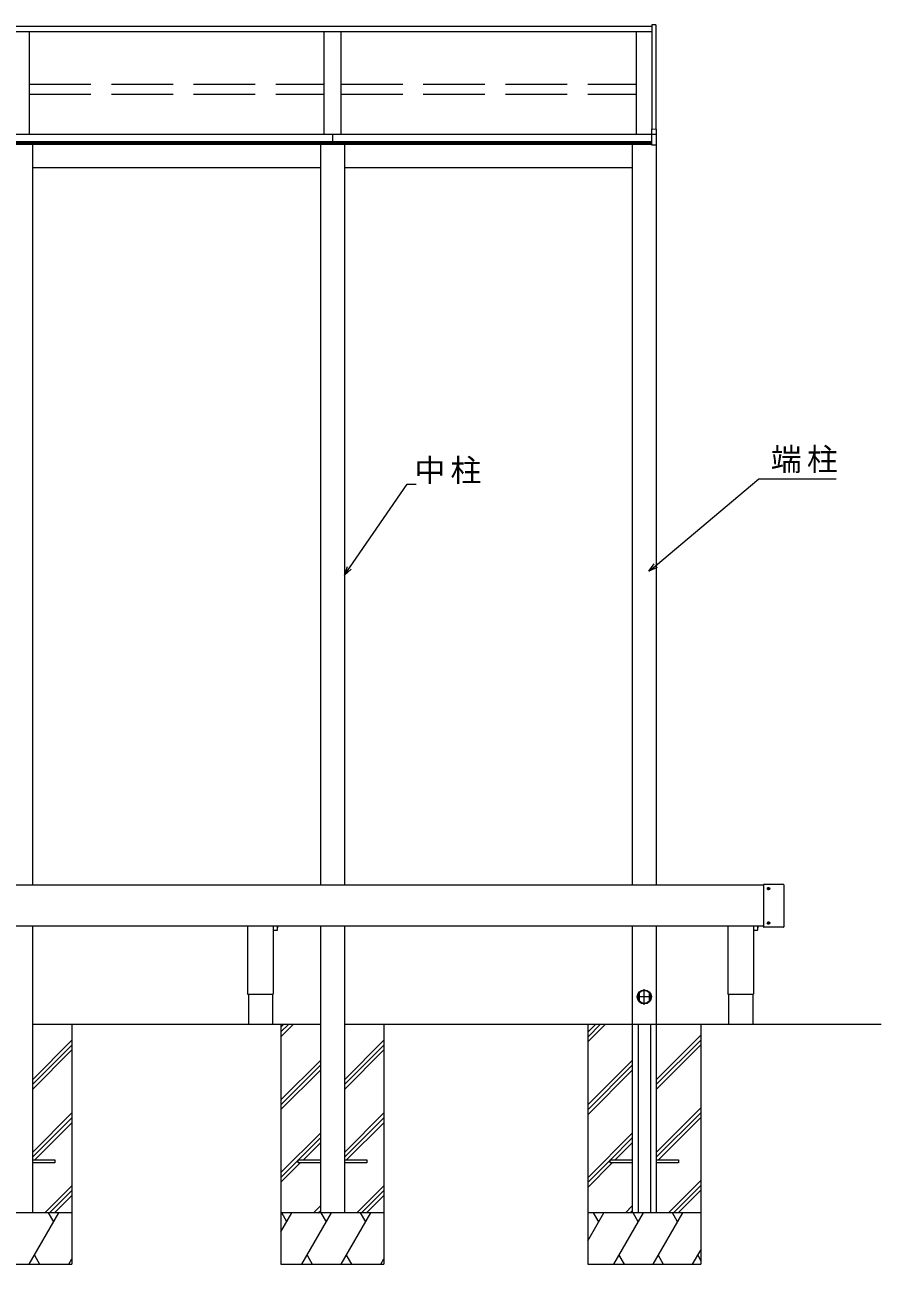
# Model space of a CAD drawing. Units: millimetres, scale not verified. Extents: x -7920 to 7920, y -12800 to 12777.
# Drawn here: x -1945 to 553, y 2601 to 6218 of the extents above; entities that cross this region are included whole.
import ezdxf

# ---------------------------------------------------------------- set-up
doc = ezdxf.new("R2010")
doc.units = ezdxf.units.MM
doc.header["$LTSCALE"] = 60
doc.linetypes.add('USER1', pattern=[4, 3, -1])
doc.linetypes.add('USER2', pattern=[13, 10, -1, 1, -1])
for name, color, linetype, lineweight in [('0-3_YKK_12', 2, 'Continuous', 18), ('0-4_YKK_A1', 4, 'Continuous', 18), ('0-5_YKK_13', 4, 'Continuous', 18), ('0-6_YKK_D', 6, 'Continuous', 18), ('0-7_YKK_Z1', 7, 'Continuous', 18)]:
    doc.layers.add(name, color=color, linetype=linetype, lineweight=lineweight)
doc.styles.add('ＭＳ ゴシック', font='')
doc.styles.get('ＭＳ ゴシック').set_extended_font_data('MS Gothic')

msp = doc.modelspace()

# ---------------------------------------------------------------- linework, layer by layer
at = {"layer": '0-3_YKK_12'}
for p, q in [((209.68, 3707.39), (-4125.32, 3707.39)), ((209.68, 3587.39), (-4125.32, 3587.39)), ((-1220.32, 3587.39), (-1220.32, 3389.39)), ((180.68, 3587.39), (180.68, 3389.39)), ((-1292.97, 3389.39), (-1292.97, 3301.39)), ((-1222.67, 3389.39), (-1222.67, 3301.39)), ((108.03, 3389.39), (108.03, 3301.39)), ((178.33, 3389.39), (178.33, 3301.39))]:
    msp.add_line(p, q, dxfattribs=at)
for points in [[(-1295.32, 3587.39), (-1295.32, 3389.39), (-1220.32, 3389.39)], [(105.68, 3587.39), (105.68, 3389.39), (180.68, 3389.39)]]:
    msp.add_lwpolyline(points, dxfattribs=at)
at = {"layer": '0-4_YKK_A1'}
for p, q in [((-3799.33, 6213.93), (-116.32, 6213.93)), ((-3799.33, 6197.92), (-116.32, 6197.92)), ((-1932.82, 6197.92), (-1932.82, 5899.26)), ((-1072.82, 6197.92), (-1072.82, 5899.26)), ((-1022.82, 6197.92), (-1022.82, 5899.26)), ((-161.82, 6197.92), (-161.82, 5899.26)), ((-103.82, 6217.98), (-116.32, 6217.98)), ((-116.32, 6217.98), (-116.32, 5914.67)), ((-103.82, 6217.98), (-103.82, 5913.88)), ((-3798.82, 5899.26), (-116.83, 5899.26)), ((-1047.82, 5899.26), (-1047.82, 5876.39)), ((-116.83, 5914.7), (-102.61, 5913.8)), ((-102.33, 5897.39), (-116.83, 5897.39)), ((-102.33, 5896.93), (-102.33, 5913.5)), ((-102.33, 5868.44), (-102.33, 5896.93)), ((-116.83, 5876.39), (-3798.82, 5876.39)), ((-116.83, 5872.39), (-3798.82, 5872.39)), ((-116.83, 5868.39), (-3798.82, 5868.39)), ((-1922.82, 5868.39), (-1922.82, 3707.39)), ((-1082.82, 5868.39), (-1082.82, 3707.39)), ((-1012.82, 5868.39), (-1012.82, 3707.39)), ((-172.82, 5868.39), (-172.82, 3707.39)), ((-102.82, 5868.13), (-102.82, 3707.39)), ((-1922.82, 5801.39), (-1082.82, 5801.39)), ((-1012.82, 5801.39), (-172.82, 5801.39)), ((-1922.82, 3587.39), (-1922.82, 3301.39)), ((-1082.82, 3587.39), (-1082.82, 3301.39)), ((-1012.82, 3587.39), (-1012.82, 3301.39)), ((-172.82, 3587.39), (-172.82, 3301.39)), ((-102.82, 3587.39), (-102.82, 3301.39)), ((-137.82, 3358.36), (-137.82, 3404.41)), ((-114.82, 3381.39), (-160.82, 3381.39)), ((-152.57, 3392.77), (-152.57, 3370)), ((-123.07, 3370), (-123.07, 3392.77)), ((-1922.82, 3301.39), (-1922.82, 2751.39)), ((-1082.82, 3301.39), (-1082.82, 2751.39)), ((-1012.82, 3301.39), (-1012.82, 2751.39)), ((-172.82, 3301.39), (-172.82, 2751.39)), ((-155.82, 3301.39), (-155.82, 2751.39)), ((-119.82, 3301.39), (-119.82, 2751.39)), ((-102.82, 3301.39), (-102.82, 2751.39))]:
    msp.add_line(p, q, dxfattribs=at)
at = {"layer": '0-4_YKK_A1', "linetype": 'USER1'}
for p, q in [((-1932.82, 6044.41), (-1072.82, 6044.41)), ((-1022.82, 6044.41), (-162.82, 6044.41)), ((-1932.82, 6015.77), (-1072.82, 6015.77)), ((-1022.82, 6015.77), (-162.82, 6015.77)), ((-1922.82, 2905.89), (-1857.82, 2905.89)), ((-1857.82, 2896.89), (-1922.82, 2896.89)), ((-1857.82, 2905.89), (-1857.82, 2896.89)), ((-1147.82, 2896.89), (-1147.82, 2905.89)), ((-1147.82, 2905.89), (-1082.82, 2905.89)), ((-1082.82, 2896.89), (-1147.82, 2896.89)), ((-1012.82, 2905.89), (-947.82, 2905.89)), ((-947.82, 2896.89), (-1012.82, 2896.89)), ((-947.82, 2905.89), (-947.82, 2896.89)), ((-237.82, 2896.89), (-237.82, 2905.89)), ((-237.82, 2905.89), (-172.82, 2905.89)), ((-172.82, 2896.89), (-237.82, 2896.89)), ((-102.82, 2905.89), (-37.82, 2905.89)), ((-37.82, 2896.89), (-102.82, 2896.89)), ((-37.82, 2905.89), (-37.82, 2896.89))]:
    msp.add_line(p, q, dxfattribs=at)
at = {"layer": '0-4_YKK_A1'}
msp.add_lwpolyline([(-116.83, 5914.7), (-116.83, 5897.43), (-116.83, 5897.14), (-116.83, 5868.19), (-116.83, 5867.89), (-102.62, 5868.14)], dxfattribs=at)
for radius in [20.67, 19]:
    msp.add_circle((-137.82, 3381.39), radius, dxfattribs=at)
for centre, radius, start, end in [((-102.63, 5913.5), 0.3, 0, 86.38004), ((-102.63, 5868.44), 0.3, 271, 0), ((-137.82, 3381.39), 18.63, 142.33411, 217.66589), ((-137.82, 3381.39), 18.63, 322.33411, 37.66589)]:
    msp.add_arc(centre, radius, start, end, dxfattribs=at)
at = {"layer": '0-5_YKK_13'}
for p, q in [((209.68, 3708.39), (209.68, 3585.99)), ((268.68, 3709.39), (210.68, 3709.39)), ((223.83, 3697.54), (222.63, 3697.54)), ((222.63, 3697.54), (222.63, 3696.84)), ((223.83, 3696.84), (222.63, 3696.84)), ((224.33, 3699.24), (224.33, 3698.04)), ((225.03, 3699.24), (224.33, 3699.24)), ((224.33, 3696.34), (224.33, 3695.14)), ((225.03, 3695.14), (224.33, 3695.14)), ((225.03, 3699.24), (225.03, 3698.04)), ((225.03, 3696.34), (225.03, 3695.14)), ((226.73, 3697.54), (225.53, 3697.54)), ((226.73, 3696.84), (225.53, 3696.84)), ((226.73, 3697.54), (226.73, 3696.84)), ((269.68, 3708.39), (269.68, 3585.99)), ((-1220.67, 3587.39), (-1220.67, 3577.19)), ((-1207.97, 3577.19), (-1207.97, 3587.39)), ((180.33, 3587.39), (180.33, 3577.19)), ((193.03, 3577.19), (193.03, 3587.39)), ((268.68, 3584.99), (210.68, 3584.99)), ((223.83, 3597.54), (222.63, 3597.54)), ((222.63, 3597.54), (222.63, 3596.84)), ((223.83, 3596.84), (222.63, 3596.84)), ((224.33, 3599.24), (224.33, 3598.04)), ((225.03, 3599.24), (224.33, 3599.24)), ((224.33, 3596.34), (224.33, 3595.14)), ((225.03, 3595.14), (224.33, 3595.14)), ((225.03, 3599.24), (225.03, 3598.04)), ((225.03, 3596.34), (225.03, 3595.14)), ((226.73, 3597.54), (225.53, 3597.54)), ((226.73, 3596.84), (225.53, 3596.84)), ((226.73, 3597.54), (226.73, 3596.84)), ((-1219.67, 3576.19), (-1208.97, 3576.19)), ((-1207.97, 3579.89), (-1207.61, 3579.89)), ((181.33, 3576.19), (192.03, 3576.19)), ((193.03, 3579.89), (193.39, 3579.89))]:
    msp.add_line(p, q, dxfattribs=at)
at = {"layer": '0-5_YKK_13', "linetype": 'USER2'}
for p, q in [((228.83, 3697.19), (220.53, 3697.19)), ((224.68, 3693.04), (224.68, 3701.34)), ((228.83, 3597.19), (220.53, 3597.19)), ((224.68, 3593.04), (224.68, 3601.34))]:
    msp.add_line(p, q, dxfattribs=at)
at = {"layer": '0-5_YKK_13'}
for centre in [(224.68, 3697.19), (224.68, 3597.19)]:
    msp.add_circle(centre, 3.65, dxfattribs=at)
for centre, radius, start, end in [((210.68, 3708.39), 1, 90, 180), ((223.83, 3698.04), 0.5, 270, 0), ((223.83, 3696.34), 0.5, 0, 90), ((225.53, 3698.04), 0.5, 180, 270), ((225.53, 3696.34), 0.5, 90, 180), ((268.68, 3708.39), 1, 0, 90), ((-1226.52, 3586.39), 20, 341.03443, 2.86596), ((174.48, 3586.39), 20, 341.03443, 2.86596), ((210.68, 3585.99), 1, 180, 270), ((223.83, 3598.04), 0.5, 270, 0), ((223.83, 3596.34), 0.5, 0, 90), ((225.53, 3598.04), 0.5, 180, 270), ((225.53, 3596.34), 0.5, 90, 180), ((268.68, 3585.99), 1, 270, 0), ((-1219.67, 3577.19), 1, 180, 270), ((-1208.97, 3577.19), 1, 270, 0), ((181.33, 3577.19), 1, 180, 270), ((192.03, 3577.19), 1, 270, 0)]:
    msp.add_arc(centre, radius, start, end, dxfattribs=at)
at = {"layer": '0-6_YKK_D'}
for p, q in [((-104.93, 4639.69), (196.18, 4892.85)), ((196.18, 4892.85), (421.68, 4892.85)), ((-998.33, 4633.45), (-829.8, 4877.3)), ((-829.8, 4877.3), (-803.7, 4877.3)), ((-1012.82, 4612.48), (-1003.95, 4637.34)), ((-1012.82, 4612.48), (-998.33, 4633.45)), ((-992.71, 4629.57), (-1012.82, 4612.48)), ((-124.45, 4623.28), (-109.33, 4644.92)), ((-124.45, 4623.28), (-104.93, 4639.69)), ((-100.53, 4634.46), (-124.45, 4623.28))]:
    msp.add_line(p, q, dxfattribs=at)
at = {"layer": '0-7_YKK_Z1'}
for p, q in [((-1922.82, 3301.39), (-1082.82, 3301.39)), ((-1807.82, 3301.39), (-1807.82, 2601.39)), ((-1197.82, 3301.39), (-1197.82, 2601.39)), ((-1197.82, 3264.84), (-1161.28, 3301.39)), ((-1197.82, 3278.98), (-1175.42, 3301.39)), ((-1197.82, 3293.12), (-1189.56, 3301.39)), ((-1012.82, 3301.39), (553.32, 3301.39)), ((-897.82, 3301.39), (-897.82, 2601.39)), ((-302.82, 3301.39), (-302.82, 2601.39)), ((-302.82, 3249.84), (-251.28, 3301.39)), ((-302.82, 3263.98), (-265.42, 3301.39)), ((-302.82, 3278.13), (-279.56, 3301.39)), ((27.18, 3301.39), (27.18, 2601.39)), ((-102.82, 3139.76), (27.18, 3269.76)), ((-102.82, 3125.62), (27.18, 3255.62)), ((-1922.82, 3139.76), (-1807.82, 3254.76)), ((-1922.82, 3125.62), (-1807.82, 3240.62)), ((-1922.82, 3111.48), (-1807.82, 3226.48)), ((-1012.82, 3139.76), (-897.82, 3254.76)), ((-1012.82, 3125.62), (-897.82, 3240.62)), ((-1012.82, 3111.48), (-897.82, 3226.48)), ((-102.82, 3111.48), (27.18, 3241.48)), ((-1197.82, 3080.99), (-1082.82, 3195.99)), ((-302.82, 3065.99), (-172.82, 3195.99)), ((-1197.82, 3066.85), (-1082.82, 3181.85)), ((-1197.82, 3052.71), (-1082.82, 3167.71)), ((-302.82, 3051.85), (-172.82, 3181.85)), ((-302.82, 3037.71), (-172.82, 3167.71)), ((-1922.82, 2927.63), (-1807.82, 3042.63)), ((-1012.82, 2927.63), (-897.82, 3042.63)), ((-102.82, 2927.63), (27.18, 3057.63)), ((-102.82, 2913.49), (27.18, 3043.49)), ((-1922.82, 2913.49), (-1807.82, 3028.49)), ((-1916.28, 2905.89), (-1807.82, 3014.35)), ((-1012.82, 2913.49), (-897.82, 3028.49)), ((-1006.28, 2905.89), (-897.82, 3014.35)), ((-96.28, 2905.89), (27.18, 3029.35)), ((-1197.82, 2868.86), (-1082.82, 2983.86)), ((-1146.66, 2905.89), (-1082.82, 2969.72)), ((-302.82, 2853.86), (-172.82, 2983.86)), ((-236.66, 2905.89), (-172.82, 2969.72)), ((-1132.52, 2905.89), (-1082.82, 2955.58)), ((-222.52, 2905.89), (-172.82, 2955.58)), ((-1197.82, 2854.72), (-1147.82, 2904.72)), ((-1197.82, 2840.58), (-1141.52, 2896.89)), ((-302.82, 2839.72), (-237.82, 2904.72)), ((-302.82, 2825.58), (-231.52, 2896.89)), ((-1886.94, 2751.39), (-1807.82, 2830.5)), ((-976.94, 2751.39), (-897.82, 2830.5)), ((-66.94, 2751.39), (27.18, 2845.5)), ((-52.79, 2751.39), (27.18, 2831.36)), ((-1872.79, 2751.39), (-1807.82, 2816.36)), ((-1858.65, 2751.39), (-1807.82, 2802.22)), ((-962.79, 2751.39), (-897.82, 2816.36)), ((-948.65, 2751.39), (-897.82, 2802.22)), ((-38.65, 2751.39), (27.18, 2817.22)), ((-1807.82, 2751.39), (-2107.82, 2751.39)), ((-1932.35, 2601.39), (-1845.74, 2751.39)), ((-1860.75, 2725.41), (-1875.75, 2751.39)), ((-1197.82, 2695.89), (-1165.79, 2751.39)), ((-897.82, 2751.39), (-1197.82, 2751.39)), ((-1180.79, 2725.41), (-1195.79, 2751.39)), ((-1136.92, 2601.39), (-1050.31, 2751.39)), ((-1103.17, 2751.39), (-1082.82, 2771.73)), ((-1089.03, 2751.39), (-1082.82, 2757.59)), ((-1065.32, 2725.41), (-1080.32, 2751.39)), ((-1022.35, 2601.39), (-935.74, 2751.39)), ((-950.75, 2725.41), (-965.75, 2751.39)), ((-302.82, 2669.91), (-255.79, 2751.39)), ((27.18, 2751.39), (-302.82, 2751.39)), ((-270.79, 2725.41), (-285.79, 2751.39)), ((-226.92, 2601.39), (-140.31, 2751.39)), ((-193.17, 2751.39), (-172.82, 2771.73)), ((-179.03, 2751.39), (-172.82, 2757.59)), ((-155.32, 2725.41), (-170.32, 2751.39)), ((-112.35, 2601.39), (-25.74, 2751.39)), ((-40.75, 2725.41), (-55.75, 2751.39)), ((3.12, 2601.39), (26.73, 2642.27)), ((-1917.35, 2627.37), (-1902.35, 2601.39)), ((-1816.88, 2601.39), (-1807.82, 2617.07)), ((-1121.92, 2627.37), (-1106.92, 2601.39)), ((-1007.35, 2627.37), (-992.35, 2601.39)), ((-906.88, 2601.39), (-897.82, 2617.07)), ((-211.92, 2627.37), (-196.92, 2601.39)), ((-97.35, 2627.37), (-82.35, 2601.39)), ((18.12, 2627.37), (27.18, 2611.68)), ((-2107.82, 2601.39), (-1807.82, 2601.39)), ((-1197.82, 2601.39), (-897.82, 2601.39)), ((-302.82, 2601.39), (27.18, 2601.39))]:
    msp.add_line(p, q, dxfattribs=at)

# ---------------------------------------------------------------- texts
at = {"layer": '0-6_YKK_D', "color": 7, "char_height": 65.98, "attachment_point": 7, "style": 'ＭＳ ゴシック'}
for s, insert in [('\\T1.17;端柱', (231.24, 4909.74)), ('\\T1.17;中柱', (-808.5, 4877.9))]:
    msp.add_mtext(s, dxfattribs=dict(at, insert=insert))

doc.saveas('drawing.dxf')
